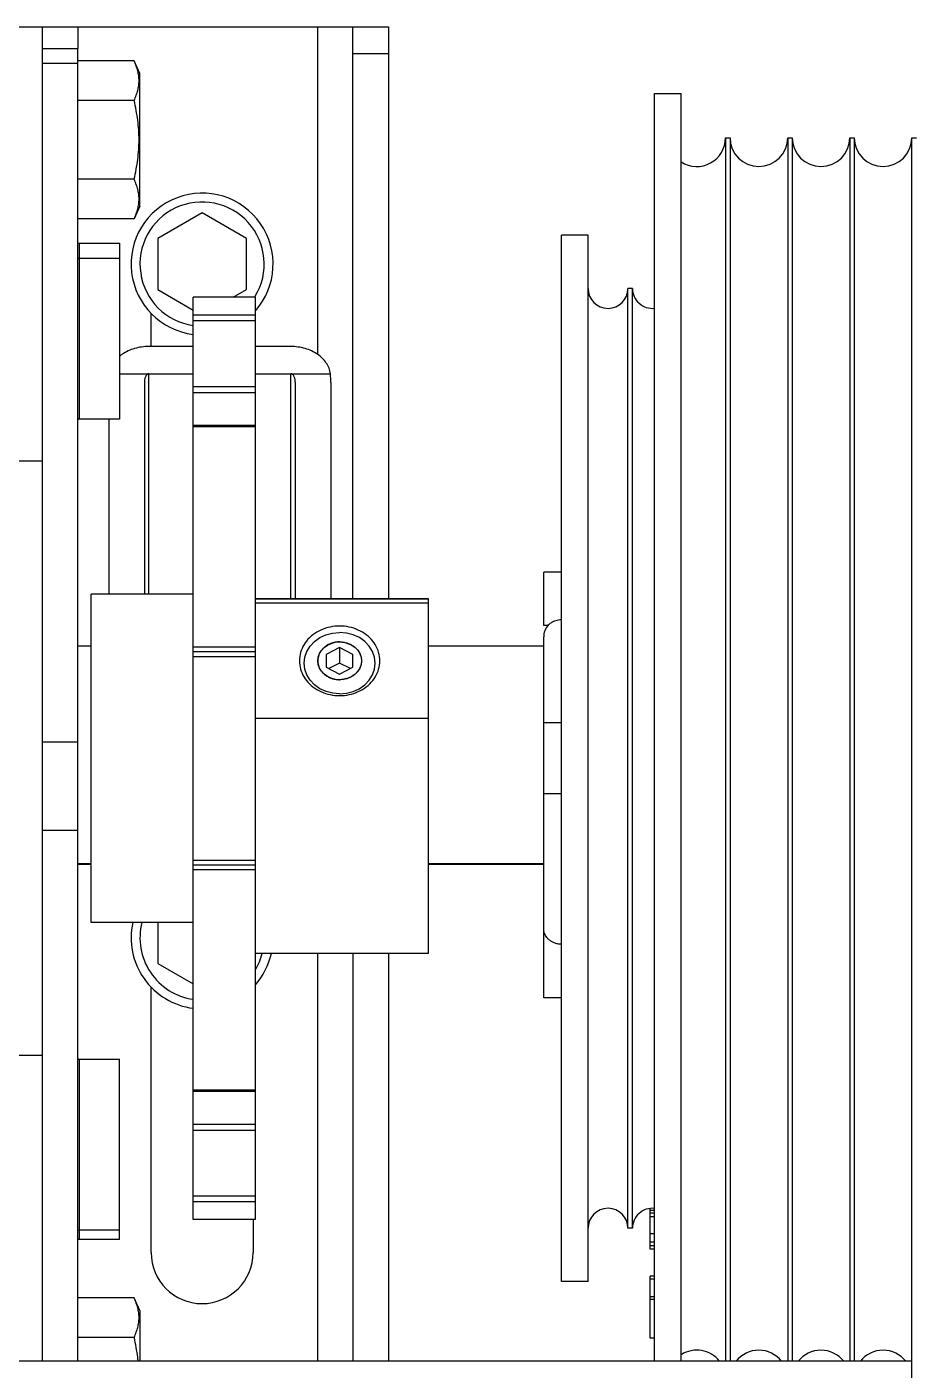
# Model space of a CAD drawing. Header units: millimetres. Extents: x 21899 to 38731, y -5425 to 3612.
# Drawn here: x 25134.9 to 25234.9, y 3113 to 3264.5 of the extents above; entities that cross this region are included whole.
import ezdxf

# ---------------------------------------------------------------- set-up
doc = ezdxf.new("R2010")
doc.units = ezdxf.units.MM

msp = doc.modelspace()

# ---------------------------------------------------------------- linework, layer by layer
at = {"color": 7, "linetype": 'Continuous'}
for p, q in [((25132.60988160016, 3264.500011230855), (25175.60988160016, 3264.500011230855)), ((25136.60988160016, 3114.000011230855), (25136.60988160016, 3264.500011230855)), ((25171.60988160016, 3200.000011230855), (25171.60988160016, 3264.500011230855)), ((25175.60988160016, 3264.500011230855), (25175.60988160016, 3200.000011230855)), ((25136.60988160016, 3262.055853809856), (25140.60988160016, 3262.055853809856)), ((25140.60988160016, 3114.000011230855), (25140.60988160016, 3262.055853809856)), ((25136.60988160016, 3260.394944212858), (25140.60988160016, 3260.394944212858)), ((25146.94585949495, 3260.65821430806), (25140.60988160016, 3260.65821430806)), ((25147.60988160016, 3259.234214308057), (25146.94585949495, 3260.65821430806)), ((25147.60988160016, 3244.282214308056), (25147.60988160016, 3259.234214308057)), ((25146.94585949495, 3256.208214308055), (25140.60988160016, 3256.208214308055)), ((25205.60988160016, 3257.000011230855), (25208.60988160016, 3257.000011230855)), ((25205.60988160016, 3114.000011230855), (25205.60988160016, 3257.000011230855)), ((25208.60988160016, 3114.000011230855), (25208.60988160016, 3257.000011230855)), ((25213.60988160016, 3252.000011230855), (25214.10988160016, 3252.000011230855)), ((25213.60988160016, 3252.000011230855), (25213.60988160016, 3114.000011230855)), ((25214.10988160016, 3252.000011230855), (25214.10988160016, 3114.000011230855)), ((25220.60988160016, 3252.000011230855), (25221.10988160016, 3252.000011230855)), ((25220.60988160016, 3252.000011230855), (25220.60988160016, 3114.000011230855)), ((25221.10988160016, 3252.000011230855), (25221.10988160016, 3114.000011230855)), ((25227.60988160016, 3252.000011230855), (25228.10988160016, 3252.000011230855)), ((25227.60988160016, 3252.000011230855), (25227.60988160016, 3114.000011230855)), ((25228.10988160016, 3252.000011230855), (25228.10988160016, 3114.000011230855)), ((25234.60988160016, 3252.000011230855), (25235.10988160016, 3252.000011230855)), ((25234.60988160016, 3061.000011230855), (25234.60988160016, 3252.000011230855)), ((25146.94585949495, 3247.308214308057), (25140.60988160016, 3247.308214308057)), ((25147.60988160016, 3244.282214308056), (25146.94585949495, 3242.858214308057)), ((25146.94585949495, 3242.858214308057), (25140.60988160016, 3242.858214308057)), ((25154.60988160016, 3243.523513922759), (25149.60988160016, 3240.636762576858)), ((25159.60988160016, 3240.636762576858), (25154.60988160016, 3243.523513922759)), ((25149.60988160016, 3240.636762576858), (25149.60988160016, 3234.863259884958)), ((25159.60988160016, 3234.863259884958), (25159.60988160016, 3240.636762576858)), ((25198.10988160016, 3241.000011230855), (25195.10988160016, 3241.000011230855)), ((25195.10988160016, 3123.000011230855), (25195.10988160016, 3241.000011230855)), ((25198.10988160016, 3123.000011230855), (25198.10988160016, 3241.000011230855)), ((25145.30988160016, 3240.091848857457), (25145.30988160016, 3220.264552572859)), ((25140.80988160016, 3238.409428058658), (25145.30988160016, 3238.409428058658)), ((25149.60988160016, 3234.863259884958), (25153.60988160016, 3232.553858808158)), ((25158.11469107176, 3234.000011230855), (25159.60988160016, 3234.863259884958)), ((25203.10988160016, 3235.000011230855), (25202.60988160016, 3235.000011230855)), ((25202.60988160016, 3129.000011230855), (25202.60988160016, 3235.000011230855)), ((25203.10988160016, 3129.000011230855), (25203.10988160016, 3235.000011230855)), ((25160.60988160016, 3234.000011230855), (25153.60988160016, 3234.000011230855)), ((25153.60988160016, 3130.000204417858), (25153.60988160016, 3233.999838320658)), ((25160.60988160016, 3130.000204417858), (25160.60988160016, 3233.999838320658)), ((25148.85988160016, 3228.447722467659), (25148.85988160016, 3232.187919196258)), ((25153.60988160016, 3228.447722467659), (25148.60988160016, 3228.447722467659)), ((25164.60988160016, 3228.447722467659), (25160.60988160016, 3228.447722467659)), ((25145.30988160016, 3225.383544695156), (25153.60988160016, 3225.383544695156)), ((25148.10988160016, 3224.42491490706), (25148.10988160016, 3200.500011230855)), ((25160.60988160016, 3225.383544695156), (25169.08201755516, 3225.383544695156)), ((25165.10988160016, 3224.42491490706), (25165.10988160016, 3200.000011230855)), ((25169.10988160016, 3224.42491490706), (25169.10988160016, 3200.000011230855)), ((25145.30988160016, 3220.264552572859), (25140.80988160016, 3220.264552572859)), ((25144.10988160016, 3220.264552572859), (25144.10988160016, 3200.500011230855)), ((25153.60988160016, 3219.559214995657), (25160.60988160016, 3219.559214995657)), ((25136.60988160016, 3215.500011230855), (25132.60988160016, 3215.500011230855)), ((25195.10988160016, 3203.000011230855), (25193.10988160016, 3203.000011230855)), ((25193.10988160016, 3197.000011230855), (25193.10988160016, 3203.000011230855)), ((25153.60988160016, 3200.500011230855), (25142.10988160016, 3200.500011230855)), ((25142.10988160016, 3163.500011230855), (25142.10988160016, 3200.500011230855)), ((25160.60988160016, 3200.000011230855), (25180.10988160016, 3200.000011230855)), ((25180.10988160016, 3160.000011230855), (25180.10988160016, 3199.999482817657)), ((25180.10988160016, 3199.495201759259), (25160.60988160016, 3199.495201759259)), ((25193.59840749035, 3197.000011230855), (25193.10988160016, 3197.000011230855)), ((25193.10988160016, 3155.000011239856), (25193.10988160016, 3195.70001123086)), ((25140.60988160016, 3194.69041973976), (25142.10988160016, 3194.69041973976)), ((25160.60988160016, 3194.000011230855), (25153.60988160016, 3194.000011230855)), ((25170.10988160016, 3194.489574925457), (25168.60988160016, 3193.728914516658)), ((25168.60988160016, 3193.728914516658), (25168.60988160016, 3192.271107945158)), ((25170.10988160016, 3194.489574925457), (25170.10988160016, 3192.739574925457)), ((25171.60988160016, 3193.728914516658), (25170.10988160016, 3194.489574925457)), ((25171.60988160016, 3192.271107945158), (25171.60988160016, 3193.728914516658)), ((25180.10988160016, 3194.69041973976), (25193.10988160016, 3194.69041973976)), ((25168.60988160016, 3192.271107945158), (25170.10988160016, 3191.510447536355)), ((25170.10988160016, 3192.739574925457), (25168.89798003256, 3192.125011230855)), ((25171.32178316776, 3192.125011230855), (25170.10988160016, 3192.739574925457)), ((25170.10988160016, 3191.510447536355), (25171.60988160016, 3192.271107945158)), ((25180.10988160016, 3186.504820702557), (25160.60988160016, 3186.504820702557)), ((25195.10988160016, 3186.000011230855), (25193.10988160016, 3186.000011230855)), ((25136.60988160016, 3183.868534527657), (25140.60988160016, 3183.868534527657)), ((25195.10988160016, 3178.000011230855), (25193.10988160016, 3178.000011230855)), ((25136.60988160016, 3173.903076945156), (25140.60988160016, 3173.903076945156)), ((25140.60988160016, 3170.080532026157), (25142.10988160016, 3170.080532026157)), ((25153.60988160016, 3170.000011230855), (25160.60988160016, 3170.000011230855)), ((25180.10988160016, 3170.080532026157), (25193.10988160016, 3170.080532026157)), ((25153.60988160016, 3163.500011230855), (25142.10988160016, 3163.500011230855)), ((25149.60988160016, 3163.500011230855), (25149.60988160016, 3158.863259884958)), ((25149.60988160016, 3158.863259884958), (25153.60988160016, 3156.553858808158)), ((25180.10988160016, 3160.000011230855), (25160.60988160016, 3160.000011230855)), ((25171.60988160016, 3160.000011230855), (25171.60988160016, 3114.000011230855)), ((25175.60988160016, 3160.000011230855), (25175.60988160016, 3114.000011230855)), ((25148.85988160016, 3126.250011230855), (25148.85988160016, 3156.187919196258)), ((25195.10988160016, 3155.000011230855), (25193.10988160016, 3155.000011230855)), ((25136.60988160016, 3148.500011230855), (25132.60988160016, 3148.500011230855)), ((25140.80988160016, 3148.071366609158), (25145.30988160016, 3148.071366609158)), ((25145.30988160016, 3127.725859973158), (25145.30988160016, 3148.071366609158)), ((25160.60988160016, 3144.440807466155), (25153.60988160016, 3144.440807466155)), ((25205.10988160016, 3126.632242290158), (25205.10988160016, 3131.210415120855)), ((25205.60988160016, 3130.994137975656), (25205.10988160016, 3130.994137975656)), ((25205.60988160016, 3130.709918493259), (25205.10988160016, 3130.709918493259)), ((25205.60988160016, 3130.282844437057), (25205.10988160016, 3130.282844437057)), ((25145.30988160016, 3128.784417020757), (25140.80988160016, 3128.784417020757)), ((25160.60988160016, 3130.000011230855), (25153.60988160016, 3130.000011230855)), ((25160.35988160016, 3130.000011230855), (25160.35988160016, 3126.250011230855)), ((25203.10988160016, 3129.000011230855), (25202.60988160016, 3129.000011230855)), ((25205.60988160016, 3128.374851812659), (25205.10988160016, 3128.374851812659)), ((25205.60988160016, 3127.434298282358), (25205.10988160016, 3127.434298282358)), ((25205.60988160016, 3127.027796046757), (25205.10988160016, 3127.027796046757)), ((25205.60988160016, 3126.632242290158), (25205.10988160016, 3126.632242290158)), ((25198.10988160016, 3123.000011230855), (25195.10988160016, 3123.000011230855)), ((25205.60988160016, 3123.581973780358), (25205.10988160016, 3123.581973780358)), ((25205.10988160016, 3116.614753411057), (25205.10988160016, 3123.581973780358)), ((25205.60988160016, 3123.241090506657), (25205.10988160016, 3123.241090506657)), ((25146.94585949495, 3121.141808153756), (25140.60988160016, 3121.141808153756)), ((25147.60988160016, 3119.717808153757), (25146.94585949495, 3121.141808153756)), ((25205.60988160016, 3121.282931858757), (25205.10988160016, 3121.282931858757)), ((25205.60988160016, 3120.977632718957), (25205.10988160016, 3120.977632718957)), ((25147.60988160016, 3119.717808153757), (25147.60988160016, 3114.000011230855)), ((25146.94585949495, 3116.691808153759), (25140.60988160016, 3116.691808153759)), ((25205.60988160016, 3116.614753411057), (25205.10988160016, 3116.614753411057)), ((25234.60988160016, 3114.000011230855), (23876.46043046949, 3114.000011230855))]:
    msp.add_line(p, q, dxfattribs=at)
at = {"color": 9, "linetype": 'Continuous'}
for p, q in [((25140.60988160016, 3264.500011230855), (25140.60988160016, 3262.055853809856)), ((25167.60988160016, 3264.500011230855), (25167.60988160016, 3227.569783524756)), ((25171.60988160016, 3261.500011230855), (25175.60988160016, 3261.500011230855)), ((25140.80988160016, 3220.264552572859), (25140.80988160016, 3240.091848857457)), ((25160.60988160016, 3231.972448612458), (25153.60988160016, 3231.972448612458)), ((25160.60988160016, 3231.344214995657), (25153.60988160016, 3231.344214995657)), ((25148.60988160016, 3200.500011230855), (25148.60988160016, 3225.383544695156)), ((25164.60988160016, 3200.000011230855), (25164.60988160016, 3225.383544695156)), ((25153.60988160016, 3223.940065487957), (25160.60988160016, 3223.940065487957)), ((25153.60988160016, 3223.257052786059), (25160.60988160016, 3223.257052786059)), ((25153.60988160016, 3219.438805021258), (25160.60988160016, 3219.438805021258)), ((25180.10988160016, 3199.989826243356), (25160.60988160016, 3199.989826243356)), ((25160.60988160016, 3194.533654822157), (25153.60988160016, 3194.533654822157)), ((25153.60988160016, 3193.500011230855), (25160.60988160016, 3193.500011230855)), ((25140.60988160016, 3170.146477480757), (25142.10988160016, 3170.146477480757)), ((25153.60988160016, 3170.500011230855), (25160.60988160016, 3170.500011230855)), ((25153.60988160016, 3169.466367639659), (25160.60988160016, 3169.466367639659)), ((25180.10988160016, 3170.146477480757), (25193.10988160016, 3170.146477480757)), ((25167.60988160016, 3160.000011230855), (25167.60988160016, 3114.000011230855)), ((25140.80988160016, 3127.725859973158), (25140.80988160016, 3148.071366609158)), ((25160.60988160016, 3144.561217440558), (25153.60988160016, 3144.561217440558)), ((25153.60988160016, 3140.742969675757), (25160.60988160016, 3140.742969675757)), ((25153.60988160016, 3140.059956973855), (25160.60988160016, 3140.059956973855)), ((25153.60988160016, 3132.655807466159), (25160.60988160016, 3132.655807466159)), ((25153.60988160016, 3132.027573849358), (25160.60988160016, 3132.027573849358))]:
    msp.add_line(p, q, dxfattribs=at)
at = {"color": 3, "linetype": 'Continuous'}
for p, q in [((25140.80988160016, 3240.091848857457), (25145.30988160016, 3240.091848857457)), ((25145.30988160016, 3127.725859973158), (25140.80988160016, 3127.725859973158))]:
    msp.add_line(p, q, dxfattribs=at)
at = {"color": 2, "linetype": 'Continuous'}
for points in [[(25170.10988160016, 3189.270284615755), (25169.33294419526, 3189.336257892857), (25168.58560009475, 3189.531664822556), (25167.89631540316, 3189.849062415658), (25167.28145447546, 3190.284896488156), (25166.78594372306, 3190.807321690758), (25166.41704073176, 3191.403148182959), (25166.18879690165, 3192.049681118857), (25166.10988160016, 3192.734386230855), (25166.18606097875, 3193.407233760656), (25166.41169746576, 3194.054452737058), (25166.77819663736, 3194.651390790459), (25167.28145447546, 3195.183875973657), (25167.88469913816, 3195.613000873058), (25168.57270030956, 3195.932480235158), (25169.31925223866, 3196.13014519016), (25170.10988194986, 3196.198487846057)], [(25170.10988160016, 3189.270284615755), (25170.88681900506, 3189.336257892857), (25171.63416310555, 3189.531664822556), (25172.32344779716, 3189.849062415658), (25172.93830872496, 3190.284896488156), (25173.43381947726, 3190.807321690758), (25173.80272246866, 3191.403148182959), (25174.03096629865, 3192.049681118857), (25174.10988160016, 3192.734386230855), (25174.03370222155, 3193.407233760656), (25173.80806573466, 3194.054452737058), (25173.44156656306, 3194.651390790459), (25172.93830872496, 3195.183875973657), (25172.33506406216, 3195.613000873058), (25171.64706289086, 3195.932480235158), (25170.90051096166, 3196.13014519016), (25170.10988125046, 3196.198487846057)], [(25167.64988160015, 3193.000011230855), (25167.69673191805, 3193.413812461757), (25167.83549835745, 3193.811852132258), (25168.06089534806, 3194.178969035056), (25168.37039891846, 3194.506447422758), (25168.74139438606, 3194.770359235859), (25169.16451510646, 3194.96683904346), (25169.62364454286, 3195.088402990856), (25170.10988170776, 3195.130433724258)], [(25170.10988160016, 3195.130433724258), (25170.58769810416, 3195.089860158758), (25171.04731472596, 3194.969684897056), (25171.47122481136, 3194.774485377256), (25171.84936428186, 3194.506447422758), (25172.15410339455, 3194.185155923056), (25172.38097873426, 3193.818722630356), (25172.52134868976, 3193.421104874858), (25172.56988160015, 3193.000011137759)], [(25170.10988160016, 3190.869588737558), (25169.63206509616, 3190.910162303058), (25169.17244847436, 3191.030337564756), (25168.74853838906, 3191.22553708456), (25168.37039891846, 3191.493575039058), (25168.06565980575, 3191.814866538756), (25167.83878446606, 3192.181299831456), (25167.69841451065, 3192.578917586958), (25167.64988160015, 3193.000011324057)], [(25172.56988160015, 3193.000011230855), (25172.52303128236, 3192.58621000006), (25172.38426484285, 3192.188170329558), (25172.15886785235, 3191.821053426756), (25171.84936428186, 3191.493575039058), (25171.47836881436, 3191.229663225957), (25171.05524809396, 3191.03318341836), (25170.59611865756, 3190.911619470957), (25170.10988149266, 3190.869588737558)]]:
    msp.add_lwpolyline(points, dxfattribs=at)
at = {"color": 7, "linetype": 'Continuous'}
for centre, radius, start, end in [((25210.35988160016, 3252.000011230855), 3.25, 237.4210296072337, 0), ((25217.35988160016, 3252.000011230855), 3.25, 180, 0), ((25224.35988160016, 3252.000011230855), 3.25, 180, 0), ((25231.35988160016, 3252.000011230855), 3.25, 180, 0), ((25154.60988160016, 3237.750011230855), 8, 318.5914245910207, 262.8191031154454), ((25154.60988160016, 3237.750011230855), 7, 328.6956521738654, 261.7864986041715), ((25200.35988160016, 3235.000011230855), 2.25, 180, 0), ((25205.35988160016, 3235.000011230855), 2.25, 180, 276.4721359548611), ((25195.10988160016, 3195.70001123086), 2, 139.090412160164, 180), ((25154.60988160016, 3161.750011230855), 8, 167.3641197451392, 262.8191031154454), ((25154.60988160016, 3161.750011230855), 7, 165.5221468255403, 261.7864986041715), ((25154.60988160016, 3161.750011230855), 8, 318.5914245910207, 347.3641197451392), ((25154.60988160016, 3161.750011230855), 7, 329.0002648510159, 345.5221468255402), ((25200.35988160016, 3129.000011230855), 2.25, 0, 180), ((25205.35988160016, 3129.000011230855), 2.25, 83.52786404513891, 180), ((25154.60988160016, 3126.250011230855), 5.75, 180, 0), ((25210.35988160016, 3112.000011230855), 3.25, 37.98438048251121, 122.5789703927663), ((25217.35988160016, 3112.000011230855), 3.25, 37.98446060822186, 142.0155393917165), ((25224.35988160016, 3112.000011230855), 3.25, 37.98446060822186, 142.0155393917165), ((25231.35988160016, 3112.000011230855), 3.25, 37.98446060828347, 142.0155393917165)]:
    msp.add_arc(centre, radius, start, end, dxfattribs=at)
for points, start_tangent, end_tangent in [([(25146.94585949495, 3256.208214308059), (25147.18552099996, 3256.781076445859), (25147.35887773116, 3257.335355431558), (25147.46559907436, 3257.884309767258), (25147.50187257116, 3258.433466107959), (25147.46553549606, 3258.982602101158), (25147.35876836276, 3259.531501140558), (25147.18546834156, 3260.085495464857), (25146.94585949495, 3260.658214308056)], (0.4226182617421967, 0.9063077870359518), (-0.4226182617421967, 0.9063077870359518)), ([(25147.50187257885, 3251.758214308058), (25147.46517469105, 3252.862459076357), (25147.35762231176, 3253.963738435858), (25147.18401201536, 3255.070694267157), (25146.94585949495, 3256.208214308059)], (0, 1), (-0.2270638230457315, 0.9738798797920907)), ([(25146.94585949495, 3247.308214308057), (25147.18405795145, 3248.445983846457), (25147.35766448476, 3249.553018949158), (25147.46518826066, 3250.654174750456), (25147.50187257885, 3251.758214308058)], (0.2270638230460141, 0.9738798797920247), (0, 1)), ([(25146.94585949495, 3242.858214308057), (25147.18552099996, 3243.431076445857), (25147.35887773116, 3243.98535543156), (25147.46559907436, 3244.534309767256), (25147.50187257116, 3245.083466107957), (25147.46553549606, 3245.632602101159), (25147.35876836276, 3246.18150114056), (25147.18546834156, 3246.735495464858), (25146.94585949495, 3247.308214308057)], (0.4226182617421967, 0.9063077870359518), (-0.4226182617421967, 0.9063077870359518)), ([(25140.60988160016, 3238.325307018658), (25140.63667651945, 3238.367367538656), (25140.70988160016, 3238.398157976259), (25140.80988160016, 3238.409428058658)], (0, 1), (1, 0)), ([(25148.60988160016, 3228.447722467656), (25147.79284749746, 3228.390427556857), (25147.00325448886, 3228.22052988406), (25146.26706612366, 3227.94369031116), (25145.60876417906, 3227.569147765258), (25145.29952115106, 3227.335589073857)], (-1, 0), (-0.7687666189521573, -0.6395294251126126)), ([(25169.08201755516, 3225.38354469516), (25168.91760324286, 3225.997421010357), (25168.60999928426, 3226.579588618657), (25168.16960142436, 3227.109357366957), (25167.61099902126, 3227.569147765258), (25166.95269707666, 3227.94369031116), (25166.21650871156, 3228.22052988406), (25165.42691570296, 3228.390427556857), (25164.60988160016, 3228.447722467656)], (-0.1444189355266101, 0.9895166350604526), (-1, 0)), ([(25148.60988161416, 3225.38354469516), (25148.50828337436, 3225.363545750257), (25148.41023953736, 3225.303812809256), (25148.32435894346, 3225.21187187346), (25148.25223136776, 3225.094821730858), (25148.19378698586, 3224.956467204458), (25148.14940668795, 3224.798474892556), (25148.12049031206, 3224.621339691159), (25148.10988160016, 3224.424914907057)], (-1, 0), (0, -1)), ([(25165.10988160016, 3224.424914907057), (25165.09927219416, 3224.621346047756), (25165.07035478516, 3224.798482718958), (25165.02597463716, 3224.956471743255), (25164.96753347096, 3225.094818515558), (25164.89541398986, 3225.211858892457), (25164.80954710326, 3225.303793235857), (25164.71150540006, 3225.363535573455), (25164.60988164846, 3225.38354469516)], (0, 1), (-1, 0)), ([(25169.10988160016, 3224.424914907057), (25169.10677186865, 3224.745607240457), (25169.09746332736, 3225.065435269356), (25169.08201755516, 3225.38354469516)], (0, 1), (-0.05821527127673815, 0.9983040529769355)), ([(25140.80988160016, 3220.264552572859), (25140.70988160016, 3220.253282490557), (25140.63667651945, 3220.222492052857), (25140.60988160016, 3220.180431532957)], (-1, 0), (0, -1)), ([(25170.10988160016, 3196.924188841756), (25169.02548249636, 3196.810159372359), (25168.00410472686, 3196.474697942158), (25167.10510705506, 3195.937300350357), (25166.38073595786, 3195.229198191559), (25165.87308925056, 3194.391543789356), (25165.61166951446, 3193.473018572859), (25165.61166951446, 3192.527003888958), (25165.87308925056, 3191.608478672457), (25166.38073595786, 3190.770824270257), (25167.10510705506, 3190.062722111459), (25168.00410472686, 3189.52532451956), (25169.02548249636, 3189.189863089458), (25170.08964972365, 3189.075872871457)], (-1, 0), (0.9999924730831332, -0.003879919725865712)), ([(25170.13011347665, 3189.075872871457), (25171.19428070396, 3189.189863089458), (25172.21565847346, 3189.52532451956), (25173.11465614536, 3190.062722111459), (25173.83902724256, 3190.770824270257), (25174.34667394985, 3191.608478672457), (25174.60809368596, 3192.527003888958), (25174.60809368596, 3193.473018572859), (25174.34667394985, 3194.391543789356), (25173.83902724256, 3195.229198191559), (25173.11465614536, 3195.937300350357), (25172.21565847346, 3196.474697942158), (25171.19428070396, 3196.810159372359), (25170.10988160016, 3196.924188841756)], (0.9999924730831626, 0.003879919718317445), (-1, 0)), ([(25195.10988160016, 3197.61082853856), (25194.78643736736, 3197.587429069958), (25194.48044960566, 3197.520686318956), (25194.21483788476, 3197.42383128656), (25193.99602889076, 3197.312184696759), (25193.82032162726, 3197.197014531557), (25193.68991509296, 3197.093091039758), (25193.60921273676, 3197.018949908259), (25193.59366803306, 3197.003657989357), (25193.59066865096, 3197.000604318157)], (-1, 0), (0.7197853495003573, -0.6941966944927415)), ([(25170.10988160016, 3195.130433724258), (25169.70497890806, 3195.101377538158), (25169.31112090596, 3195.01500155716), (25168.93905101336, 3194.873661892758), (25168.59891832696, 3194.681213922457), (25168.30000077996, 3194.442907125358), (25168.05045206366, 3194.165241889659), (25167.85707921666, 3193.855792199058), (25167.72515694596, 3193.522999034456), (25167.65828374735, 3193.175940125959), (25167.64989364446, 3193.000011230859)], (-1, 0), (0, -1)), ([(25170.10988160016, 3195.130433724258), (25170.51478429226, 3195.101377538158), (25170.90864229446, 3195.01500155716), (25171.28071218706, 3194.873661892758), (25171.62084487336, 3194.681213922457), (25171.91976242045, 3194.442907125358), (25172.16931113666, 3194.165241889659), (25172.36268398376, 3193.855792199058), (25172.49460625436, 3193.522999034456), (25172.56147945295, 3193.175940125959), (25172.56986955586, 3193.000011230859)], (1, 0), (0, -1)), ([(25167.64989364446, 3193.000011230859), (25167.65828374735, 3192.824082335857), (25167.72515694596, 3192.477023427356), (25167.85707921666, 3192.144230262758), (25168.05045206366, 3191.834780572157), (25168.30000077996, 3191.55711533636), (25168.59891832696, 3191.318808539258), (25168.93905101336, 3191.126360569058), (25169.31112090596, 3190.98502090466), (25169.70497890806, 3190.898644923556), (25170.10988160016, 3190.869588737558)], (0, -1), (1, 0)), ([(25172.56986955586, 3193.000011230859), (25172.56147945295, 3192.824082335857), (25172.49460625436, 3192.477023427356), (25172.36268398376, 3192.144230262758), (25172.16931113666, 3191.834780572157), (25171.91976242045, 3191.55711533636), (25171.62084487336, 3191.318808539258), (25171.28071218706, 3191.126360569058), (25170.90864229446, 3190.98502090466), (25170.51478429226, 3190.898644923556), (25170.10988160016, 3190.869588737558)], (0, -1), (-1, 0)), ([(25170.08964972365, 3189.075872871457), (25170.10988160016, 3189.075833619958)], (0.999992473076958, -0.003879921317446562), (1, 0)), ([(25170.10988160016, 3189.075833619958), (25170.13011347665, 3189.075872871457)], (1, 0), (0.999992473076958, 0.003879921317446562)), ([(25195.10988160016, 3161.024516181358), (25194.68465810966, 3161.066342639857), (25194.30399513086, 3161.179085608157), (25193.97234857666, 3161.346522254957), (25193.69691329486, 3161.551406640359), (25193.47938433266, 3161.777911943656), (25193.31879877426, 3162.010640390057), (25193.21126339986, 3162.233873569156), (25193.14797240546, 3162.436135847656), (25193.11785601376, 3162.610661528957), (25193.10988160016, 3162.757189448759)], (-1, 0), (0, 1)), ([(25140.60988160016, 3148.124294461555), (25140.63667651945, 3148.09783053536), (25140.70988160016, 3148.078457596857), (25140.80988160016, 3148.071366609158)], (0, -1), (1, 0)), ([(25140.80988160016, 3128.784417020757), (25140.70988160016, 3128.791508008359), (25140.63667651945, 3128.81088094696), (25140.60988160016, 3128.837344873158)], (-1, 0), (0, 1)), ([(25146.94585949495, 3116.691808153755), (25147.18552099996, 3117.264670291555), (25147.35887773116, 3117.818949277258), (25147.46559907436, 3118.367903612958), (25147.50187257116, 3118.917059953656), (25147.46553549606, 3119.466195946858), (25147.35876836276, 3120.015094986258), (25147.18546834156, 3120.569089310557), (25146.94585949495, 3121.141808153759)], (0.4226182617421967, 0.9063077870359518), (-0.4226182617421967, 0.9063077870359518)), ([(25147.40945105156, 3114.000856015657), (25147.35762231176, 3114.447332281557), (25147.18401201536, 3115.554288112857), (25146.94585949495, 3116.691808153755)], (-0.1031925911457353, 0.9946613942104263), (-0.2270638230375377, 0.973879879794001))]:
    msp.add_spline(points, degree=3, dxfattribs=dict(at, start_tangent=start_tangent, end_tangent=end_tangent))
at = {"color": 3, "linetype": 'Continuous'}
for points, start_tangent, end_tangent in [([(25140.60970046436, 3240.089857889558), (25140.80988160016, 3240.091848857457)], (0.9998012459223895, 0.01993661586221864), (1, 0)), ([(25140.80988160016, 3127.725859973158), (25140.60981030086, 3127.727100776556)], (-1, 0), (-0.999922519364358, 0.01244810298941477))]:
    msp.add_spline(points, degree=3, dxfattribs=dict(at, start_tangent=start_tangent, end_tangent=end_tangent))

doc.saveas('drawing.dxf')
